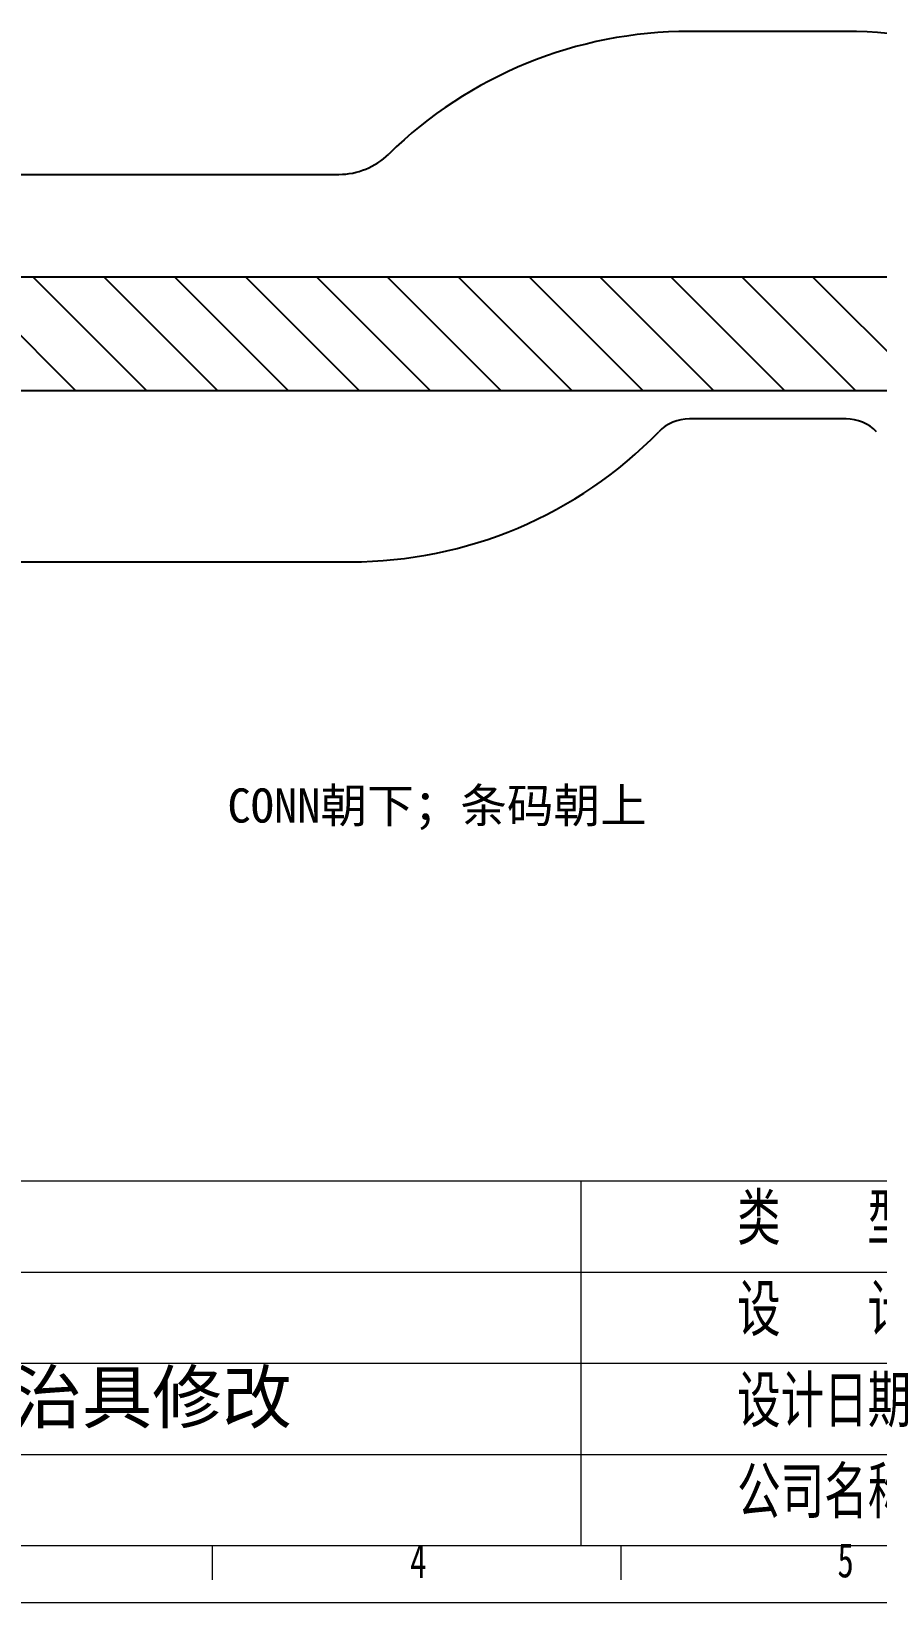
# Model space of a CAD drawing. Header units: millimetres. Extents: x -697 to -103, y -638 to -114.
# Drawn here: x -503.6 to -355.2, y -637.7 to -362 of the extents above; entities that cross this region are included whole.
import ezdxf

# ---------------------------------------------------------------- set-up
doc = ezdxf.new("R2010")
doc.units = ezdxf.units.MM
for name, color, linetype in [('0008', 7, 'Continuous'), ('00点位图', 100, 'Continuous'), ('NW0322', 7, 'Continuous'), ('设计图框', 120, 'Continuous')]:
    doc.layers.add(name, color=color, linetype=linetype)
doc.styles.add('SLDTEXTSTYLE0', font='TXT', dxfattribs={"width": 0.7, "bigfont": 'bigfont'})
doc.styles.add('SLDTEXTSTYLE1', font='TXT', dxfattribs={"width": 0.7})
doc.styles.get("Standard").update_dxf_attribs({"font": ''})
doc.styles.get('Standard').set_extended_font_data('SimSun')

# ---------------------------------------------------------------- blocks, each defined once
blk = doc.blocks.new('YHD点位图')
at = {"layer": '00点位图', "color": 4, "linetype": 'Continuous', "lineweight": 18}
for p, q in [((1667.8, 1273.33), (1954.8, 1273.33)), ((1807.8, 1273.33), (1807.8, 1241.33)), ((1667.8, 1265.33), (1954.8, 1265.33)), ((1667.8, 1257.33), (1954.8, 1257.33)), ((1667.8, 1249.33), (1954.8, 1249.33)), ((1667.8, 1241.33), (1954.8, 1241.33)), ((1775.43, 1241.33), (1775.43, 1238.33)), ((1811.31, 1241.33), (1811.31, 1238.33)), ((1662.8, 1236.33), (1959.8, 1236.33))]:
    blk.add_line(p, q, dxfattribs=at)
at = {"layer": '00点位图', "color": 4, "linetype": 'Continuous', "lineweight": 18, "char_height": 4, "width": 22.5825, "attachment_point": 1, "style": 'SLDTEXTSTYLE0'}
for s, insert in [('{\\fSimSun|b0|i0|c134|p2;\\C6;类    型}', (1821.52, 1272.15)), ('{\\fSimSun|b0|i0|c134|p2;\\C3;设    计}', (1821.52, 1264.15)), ('{\\fSimSun|b0|i0|c134|p2;\\C4;设计日期}', (1821.52, 1256.15)), ('{\\fSimSun|b0|i0|c134|p2;\\C1;公司名称}', (1821.52, 1248.15))]:
    blk.add_mtext(s, dxfattribs=dict(at, insert=insert))
at = {"layer": '00点位图', "color": 4, "linetype": 'Continuous', "lineweight": 0, "char_height": 3, "attachment_point": 1, "style": 'SLDTEXTSTYLE1'}
for s, insert in [('4', (1792.82, 1241.47)), ('5', (1830.33, 1241.54))]:
    blk.add_mtext(s, dxfattribs=dict(at, insert=insert))
blk = doc.blocks.new('NW0322-A')
at = {"layer": 'NW0322', "color": 7}
for p, q in [((1737.296, 2196.375), (1731.796, 2196.375)), ((1737.296, 2196.375), (1731.796, 2196.375)), ((1691.015, 2191.358), (1719.491, 2191.358)), ((1691.015, 2191.358), (1719.491, 2191.358)), ((1699.368, 2187.758), (1762.022, 2187.758)), ((1762.022, 2183.758), (1699.368, 2183.758)), ((1737.296, 2182.775), (1731.796, 2182.775)), ((1737.296, 2182.775), (1731.796, 2182.775)), ((1691.015, 2177.758), (1719.905, 2177.758)), ((1691.015, 2177.758), (1719.905, 2177.758))]:
    blk.add_line(p, q, dxfattribs=at)
at = {"layer": 'NW0322', "color": 2}
for p, q in [((1706.257, 2187.758), (1710.257, 2183.758)), ((1708.746, 2187.758), (1712.746, 2183.758)), ((1711.235, 2187.758), (1715.235, 2183.758)), ((1713.724, 2187.758), (1717.724, 2183.758)), ((1716.213, 2187.758), (1720.213, 2183.758)), ((1718.702, 2187.758), (1722.702, 2183.758)), ((1721.191, 2187.758), (1725.191, 2183.758)), ((1723.68, 2187.758), (1727.68, 2183.758)), ((1726.169, 2187.758), (1730.169, 2183.758)), ((1728.658, 2187.758), (1732.658, 2183.758)), ((1731.147, 2187.758), (1735.147, 2183.758)), ((1733.636, 2187.758), (1737.636, 2183.758)), ((1736.125, 2187.758), (1740.125, 2183.758))]:
    blk.add_line(p, q, dxfattribs=at)
at = {"layer": 'NW0322', "color": 7}
for centre, radius, start, end in [((1731.796, 2181.275), 15.1, 90, 134.3588), ((1731.796, 2181.275), 15.1, 90, 134.3588), ((1737.296, 2181.275), 15.1, 45.6412, 90), ((1737.296, 2181.275), 15.1, 45.6412, 90), ((1719.491, 2193.858), 2.5, 270, 314.3588), ((1719.491, 2193.858), 2.5, 270, 314.3588), ((1731.796, 2181.275), 1.5, 90, 135.7488), ((1731.796, 2181.275), 1.5, 90, 135.7488), ((1737.296, 2181.275), 1.5, 44.2512, 90), ((1737.296, 2181.275), 1.5, 44.2512, 90), ((1719.905, 2192.858), 15.1, 270, 315.7488), ((1719.905, 2192.858), 15.1, 270, 315.7488)]:
    blk.add_arc(centre, radius, start, end, dxfattribs=at)

msp = doc.modelspace()

# ---------------------------------------------------------------- block references
at = {"layer": 'NW0322', "xscale": 5, "yscale": 5, "zscale": 5}
msp.add_blockref('NW0322-A', (-9047.07, -11343.84), dxfattribs=at)
at = {"layer": '设计图框', "xscale": 2, "yscale": 2, "zscale": 2}
msp.add_blockref('YHD点位图', (-4022.75, -3110.35), dxfattribs=at)

# ---------------------------------------------------------------- texts
at = {"layer": '0008', "color": 1, "insert": (-469.18, -494.81), "char_height": 6, "width": 123.925, "attachment_point": 1}
msp.add_mtext('CONN{\\fSimSun|b0|i0|c134|p2;朝下；条码朝上}', dxfattribs=at)
at = {"layer": '设计图框', "insert": (-623.36, -597.14), "char_height": 9, "width": 213.3412, "attachment_point": 1}
msp.add_mtext('{\\C6;FONW0322A0000X1功能治具修改}', dxfattribs=at)

doc.saveas('drawing.dxf')
